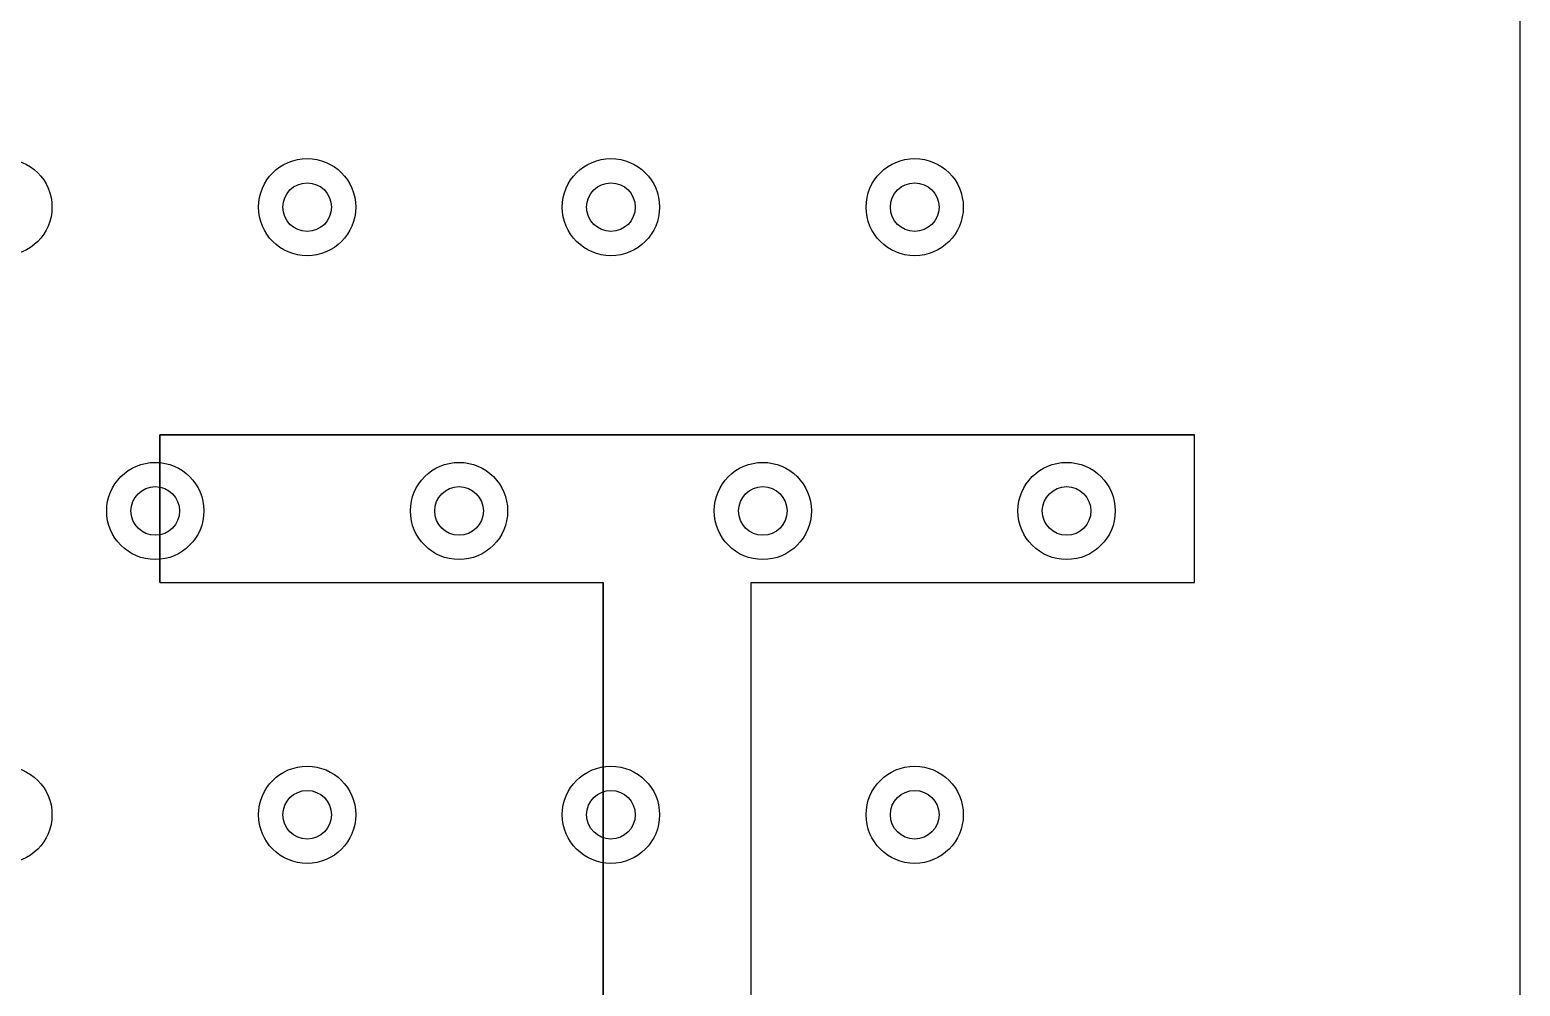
# Model space of a CAD drawing. Header units: millimetres. Extents: x 52 to 245, y 27 to 183.
# Drawn here: x 232.72 to 244.98, y 51.09 to 58.96 of the extents above; entities that cross this region are included whole.
import ezdxf

# ---------------------------------------------------------------- set-up
doc = ezdxf.new("R2010")
doc.units = ezdxf.units.MM
for name, color, linetype in [('Mechanical15', 56, 'Continuous'), ('MultiLayer', 9, 'Continuous'), ('TopOverlay', 2, 'Continuous'), ('ViaHoleLayer', 16, 'Continuous')]:
    doc.layers.add(name, color=color, linetype=linetype)

msp = doc.modelspace()

# ---------------------------------------------------------------- linework, layer by layer
at = {"layer": 'Mechanical15'}
msp.add_line((244.983, 27), (244.983, 183.5), dxfattribs=at)
at = {"layer": 'MultiLayer'}
for centre in [(232.5, 57.5), (235, 57.5), (237.5, 57.5), (240, 57.5), (233.75, 55), (236.25, 55), (238.75, 55), (241.25, 55), (232.5, 52.5), (235, 52.5), (237.5, 52.5), (240, 52.5)]:
    msp.add_circle(centre, 0.4, dxfattribs=at)
at = {"layer": 'TopOverlay'}
for p, q in [((233.788, 54.41), (233.788, 55.626)), ((233.788, 55.626), (242.303, 55.626)), ((242.303, 55.626), (233.788, 55.626)), ((233.788, 55.626), (233.788, 54.41)), ((242.303, 54.41), (242.303, 55.626)), ((242.303, 54.41), (242.303, 55.626)), ((233.788, 54.41), (237.437, 54.41)), ((233.788, 54.41), (237.437, 54.41)), ((237.437, 47.111), (237.437, 54.41)), ((237.437, 54.41), (237.437, 47.111)), ((238.653, 47.111), (238.653, 54.41)), ((238.653, 54.41), (242.303, 54.41)), ((238.653, 54.41), (242.303, 54.41)), ((238.653, 47.111), (238.653, 54.41))]:
    msp.add_line(p, q, dxfattribs=at)
at = {"layer": 'ViaHoleLayer'}
for centre in [(235, 57.5), (237.5, 57.5), (240, 57.5), (233.75, 55), (236.25, 55), (238.75, 55), (241.25, 55), (235, 52.5), (237.5, 52.5), (240, 52.5)]:
    msp.add_circle(centre, 0.2, dxfattribs=at)

doc.saveas('drawing.dxf')
